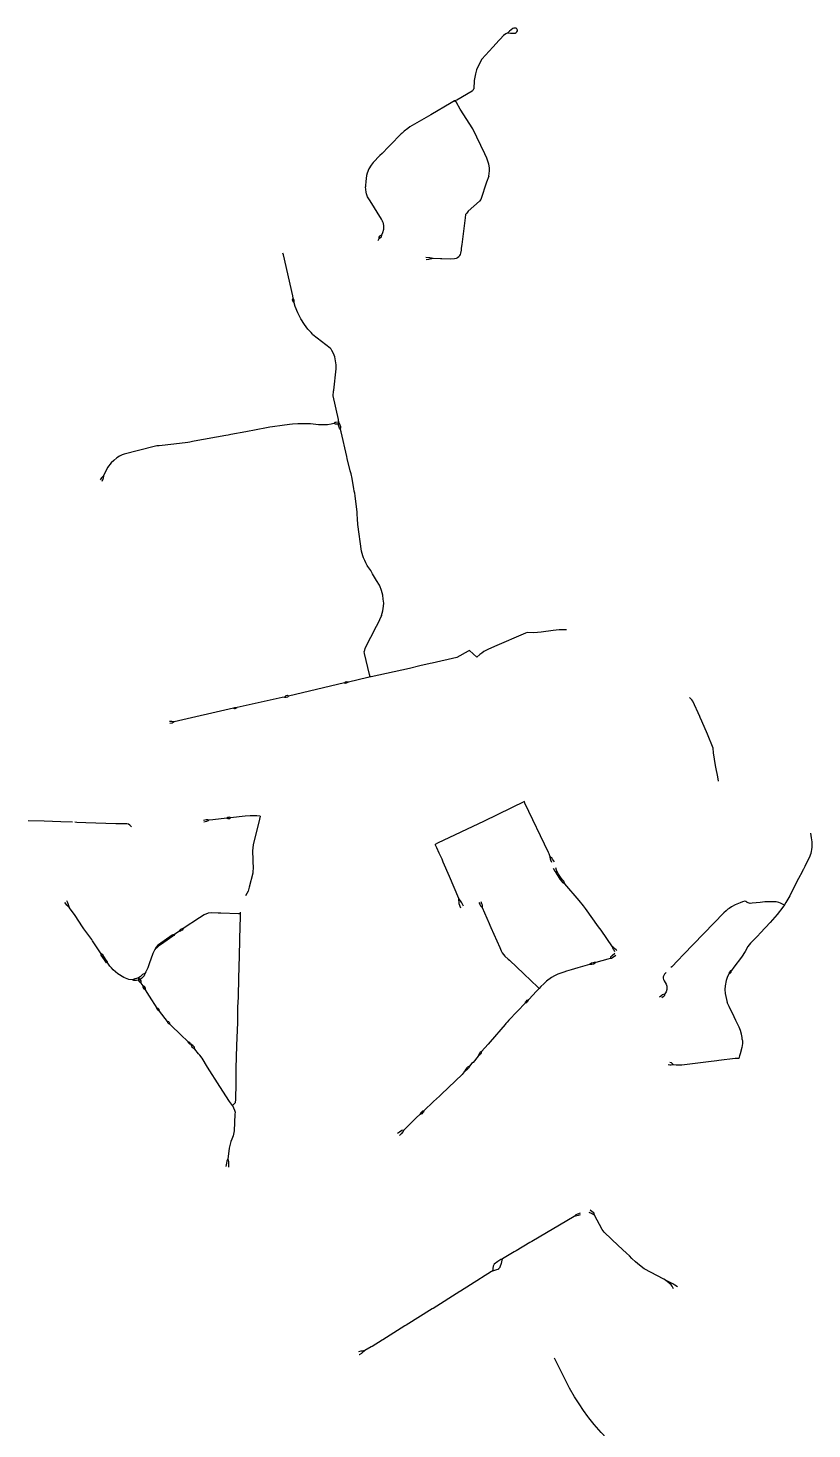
# Model space of a CAD drawing. Header units: inches. Extents: x 25491055 to 25513295, y 6670591 to 6686249.
# Drawn here: x 25495435 to 25498824, y 6677539 to 6683600 of the extents above; entities that cross this region are included whole.
import ezdxf

# ---------------------------------------------------------------- set-up
doc = ezdxf.new("R2010")
doc.units = ezdxf.units.IN
doc.header["$MEASUREMENT"] = 0

msp = doc.modelspace()

# ---------------------------------------------------------------- linework, layer by layer
for points in [[(25497509.6, 6683579.5), (25497499.8, 6683574.7), (25497489.7, 6683567.4), (25497476.1, 6683552.8)], [(25497548.4, 6683596.3), (25497544.6, 6683599.4), (25497540, 6683600.4), (25497534.6, 6683599.9), (25497531.2, 6683598.2), (25497516.6, 6683586.8), (25497509.6, 6683579.5)], [(25497509.6, 6683579.5), (25497521, 6683578.5), (25497533, 6683577.9), (25497540.2, 6683578.8), (25497544.8, 6683580.5), (25497548, 6683583.5), (25497550.4, 6683587.6), (25497550.2, 6683591.7), (25497548.4, 6683596.3)], [(25497471, 6683547.7), (25497444.1, 6683517.6), (25497396.2, 6683465.1), (25497382.9, 6683440.5), (25497373.8, 6683419.5), (25497369, 6683402.5), (25497364, 6683374)], [(25497476.1, 6683552.8), (25497471, 6683547.7)], [(25497359.2, 6683333.1), (25497357.3, 6683329.8), (25497354.4, 6683327.3), (25497288.3, 6683288.1), (25497279, 6683286)], [(25497364, 6683374), (25497361.4, 6683337.7), (25497359.8, 6683334), (25497359.2, 6683333.1)], [(25497263.8, 6683277), (25497175.6, 6683225.2)], [(25497279, 6683286), (25497263.8, 6683277)], [(25497358.2, 6683164.2), (25497302.7, 6683249.7), (25497286.4, 6683278.1), (25497279, 6683286)], [(25497175.6, 6683225.2), (25497085.7, 6683172.2), (25497076.3, 6683165.6), (25497061.4, 6683154.2), (25497052.3, 6683145.7)], [(25497048.5, 6683142.1), (25497000.5, 6683093.4)], [(25497052.3, 6683145.7), (25497048.5, 6683142.1)], [(25497427.5, 6682959.4), (25497429.3, 6682982.1), (25497429.1, 6682996), (25497427.4, 6683010.8), (25497424.6, 6683020.7), (25497418.1, 6683037.7), (25497409.5, 6683056.6), (25497358.2, 6683164.2)], [(25496993.6, 6683086.5), (25496965, 6683057.6)], [(25497000.5, 6683093.4), (25496993.6, 6683086.5)], [(25496955.9, 6683048.3), (25496927.1, 6683018.9), (25496917.7, 6683006.7), (25496908.3, 6682991), (25496900.8, 6682972.2), (25496897.7, 6682961.6), (25496894.5, 6682936.5), (25496892.9, 6682919.5)], [(25496965, 6683057.6), (25496955.9, 6683048.3)], [(25497427.5, 6682959.4), (25497416.3, 6682933.5), (25497391.7, 6682857.9), (25497387.1, 6682851.5), (25497337.8, 6682807.4), (25497332, 6682799.9), (25497326.3, 6682792.9)], [(25496892.9, 6682919.5), (25496893.3, 6682912.6)], [(25496895.1, 6682902.3), (25496893.3, 6682912.6)], [(25496897.2, 6682890.1), (25496895.1, 6682902.3)], [(25496965.3, 6682767.7), (25496962.3, 6682773.3), (25496913.7, 6682852.2), (25496902.7, 6682870.4), (25496898.3, 6682883.4), (25496897.2, 6682890.1)], [(25497324.4, 6682778.8), (25497309.7, 6682663.4)], [(25497326.3, 6682792.9), (25497324.4, 6682778.8)], [(25496968.9, 6682760.7), (25496970.4, 6682754), (25496971.9, 6682744.4), (25496971.1, 6682728.1), (25496967.4, 6682714), (25496962.2, 6682704.8)], [(25496968.9, 6682760.7), (25496966.7, 6682765.1), (25496965.3, 6682767.7)], [(25496951.8, 6682687.6), (25496951.8, 6682687.6), (25496947, 6682679.4)], [(25496951.9, 6682696), (25496951.8, 6682687.6)], [(25496959, 6682692.1), (25496951.8, 6682687.6)], [(25496962.2, 6682704.8), (25496954.5, 6682699.9), (25496951.9, 6682696)], [(25496962.2, 6682704.8), (25496961.3, 6682696.2), (25496959, 6682692.1)], [(25497309.7, 6682663.4), (25497307.6, 6682647.8)], [(25496538.5, 6682619.1), (25496536.8, 6682626.6)], [(25496580.4, 6682431.9), (25496579.1, 6682441.1), (25496538.5, 6682619.1)], [(25497167.9, 6682606.6), (25497154.9, 6682607.5)], [(25497167.5, 6682598.5), (25497156.2, 6682597)], [(25497186.2, 6682603.1), (25497167.5, 6682598.5)], [(25497186.2, 6682603.1), (25497171.1, 6682606.6), (25497167.9, 6682606.6)], [(25497223, 6682602.2), (25497218.1, 6682602.3), (25497186.2, 6682603.1)], [(25497306.7, 6682639), (25497304.7, 6682626.8), (25497302.9, 6682621.1), (25497300.2, 6682616.1), (25497296.5, 6682610.7), (25497291.1, 6682606.8), (25497285.7, 6682603.7), (25497277.7, 6682601.5), (25497262.5, 6682601), (25497223, 6682602.2)], [(25497307.6, 6682647.8), (25497306.7, 6682639)], [(25496579.6, 6682420.4), (25496578.6, 6682424.6), (25496580.4, 6682431.9)], [(25496585, 6682411.4), (25496580.6, 6682416.3), (25496579.6, 6682420.4)], [(25496585, 6682421.8), (25496584.1, 6682425.8), (25496580.4, 6682431.9)], [(25496585, 6682411.4), (25496585.9, 6682417.5), (25496585, 6682421.8)], [(25496649.3, 6682292.8), (25496644.8, 6682297.9), (25496629.3, 6682317.2), (25496613.8, 6682342.4), (25496600.5, 6682368.4), (25496590.2, 6682395.8), (25496585, 6682411.4)], [(25496658.1, 6682283.5), (25496649.3, 6682292.8)], [(25496664.2, 6682276.1), (25496658.1, 6682283.5)], [(25496740.3, 6682214.9), (25496666.3, 6682273.5), (25496664.2, 6682276.1)], [(25496756.2, 6682033.7), (25496766.4, 6682126.5), (25496766.4, 6682143.5), (25496764.6, 6682160.5), (25496761.1, 6682177.5), (25496755.7, 6682192.3), (25496748.4, 6682205.9), (25496745, 6682210.4), (25496740.3, 6682214.9)], [(25496777.3, 6681907.3), (25496754.4, 6682009), (25496755.5, 6682029.1)], [(25496755.5, 6682029.1), (25496756.2, 6682033.7)], [(25496465.3, 6681871), (25496376, 6681853.9)], [(25496480.4, 6681873.9), (25496465.3, 6681871)], [(25496491.6, 6681875.1), (25496480.4, 6681873.9)], [(25496564.6, 6681884.8), (25496533.9, 6681881), (25496491.6, 6681875.1)], [(25496577.9, 6681886.1), (25496564.6, 6681884.8)], [(25496756, 6681888.7), (25496745.6, 6681886.5), (25496728.6, 6681883.8), (25496711.2, 6681883), (25496690.6, 6681884.3), (25496655.9, 6681887.6), (25496631.9, 6681888), (25496601.6, 6681887.4), (25496577.9, 6681886.1)], [(25496766, 6681894), (25496761.5, 6681893.1), (25496756, 6681888.7)], [(25496767.7, 6681886.6), (25496763.7, 6681886.7), (25496756, 6681888.7)], [(25496778.2, 6681893.3), (25496771.1, 6681895.2), (25496766, 6681894)], [(25496775.1, 6681886.5), (25496767.7, 6681886.6)], [(25496775.1, 6681886.4), (25496778.2, 6681893.5)], [(25496779.5, 6681873.1), (25496775.1, 6681886.5)], [(25496778.2, 6681893.5), (25496777.3, 6681907.3)], [(25496786.3, 6681874.6), (25496783.2, 6681886.7), (25496778.2, 6681893.3)], [(25496785.9, 6681864.1), (25496780.8, 6681869.5), (25496779.5, 6681873.1)], [(25496785.9, 6681864.1), (25496787.1, 6681871.4), (25496786.3, 6681874.6)], [(25496788.5, 6681853.1), (25496785.9, 6681864.1)], [(25496134.2, 6681808.9), (25496125.3, 6681807.4), (25496064.8, 6681800.6), (25496001.7, 6681793.2)], [(25496146, 6681811.3), (25496134.2, 6681808.9)], [(25496152.9, 6681812.3), (25496146, 6681811.3)], [(25496290.3, 6681837.7), (25496152.9, 6681812.3)], [(25496299.5, 6681839.4), (25496290.3, 6681837.7)], [(25496310.7, 6681841.5), (25496299.5, 6681839.4)], [(25496376, 6681853.9), (25496310.7, 6681841.5)], [(25496812.8, 6681747.1), (25496788.5, 6681853.1)], [(25495833.5, 6681749.3), (25495830.5, 6681747.6), (25495818.7, 6681740.5), (25495805.1, 6681729.9), (25495793.4, 6681718.5), (25495778.2, 6681698.8), (25495761.1, 6681662.3)], [(25495841.4, 6681753.7), (25495833.5, 6681749.3)], [(25495849.9, 6681756.2), (25495841.4, 6681753.7)], [(25495980.6, 6681789.7), (25495849.9, 6681756.2)], [(25495991, 6681792.4), (25495980.6, 6681789.7)], [(25496001.7, 6681793.2), (25495991, 6681792.4)], [(25496814, 6681738.3), (25496812.8, 6681747.1)], [(25496831.3, 6681671.7), (25496828, 6681684), (25496814, 6681738.3)], [(25495751.9, 6681653.6), (25495746, 6681645.7)], [(25495761.1, 6681662.3), (25495752.9, 6681655), (25495751.9, 6681653.6)], [(25495758.7, 6681648.8), (25495754.3, 6681638.8)], [(25495761.1, 6681662.3), (25495759.7, 6681651.3), (25495758.7, 6681648.8)], [(25496833.2, 6681664.9), (25496831.3, 6681671.7)], [(25496834.3, 6681658.6), (25496833.2, 6681664.9)], [(25496845.3, 6681596.7), (25496842.7, 6681607.8), (25496834.3, 6681658.6)], [(25496847, 6681588.2), (25496845.3, 6681596.7)], [(25496848.5, 6681576.7), (25496847, 6681588.2)], [(25496859.7, 6681468.5), (25496858, 6681506), (25496848.5, 6681576.7)], [(25496860.1, 6681460.9), (25496859.7, 6681468.5)], [(25496881.7, 6681316.6), (25496875.6, 6681337.6), (25496860, 6681452.7), (25496860.1, 6681460.9)], [(25496885.6, 6681308.2), (25496881.7, 6681316.6)], [(25496890.1, 6681297.3), (25496885.6, 6681308.2)], [(25496972.3, 6681112.3), (25496970.6, 6681130), (25496968.5, 6681146.3), (25496963, 6681166.9), (25496955.5, 6681186.4), (25496954, 6681189.9), (25496941.6, 6681210.7), (25496924.2, 6681239.2), (25496916, 6681253.1), (25496904.1, 6681270.9), (25496901.5, 6681275.2), (25496895.4, 6681286.7), (25496890.1, 6681297.3)], [(25496963.1, 6681059), (25496968.8, 6681079.4), (25496971.3, 6681099.2), (25496972.3, 6681112.3)], [(25496945.7, 6681020.9), (25496940.2, 6681010.8)], [(25496963.1, 6681059), (25496945.7, 6681020.9)], [(25496940.2, 6681010.8), (25496891, 6680915.6), (25496887.2, 6680903.2)], [(25497585, 6680982.6), (25497451.2, 6680924.8)], [(25497592, 6680984.9), (25497585, 6680982.6)], [(25497755.3, 6680997), (25497730.6, 6680997.3), (25497705, 6680994.4), (25497653, 6680987.1), (25497621.5, 6680984.2), (25497592, 6680984.9)], [(25497762.9, 6680996.9), (25497755.3, 6680997)], [(25496889.2, 6680893.6), (25496887.2, 6680903.2)], [(25496910.2, 6680802.7), (25496889.2, 6680893.6)], [(25497337.4, 6680904.6), (25497287.9, 6680877.4), (25497182.1, 6680853.1)], [(25497343.4, 6680907.7), (25497337.4, 6680904.6)], [(25497374.6, 6680878.3), (25497343.4, 6680907.7)], [(25497451.2, 6680924.8), (25497422.8, 6680911.2), (25497405.2, 6680902.2), (25497395.9, 6680896.2), (25497387.9, 6680889.7), (25497374.6, 6680878.3)], [(25497172.7, 6680851.1), (25497129.2, 6680841.6), (25497084, 6680829.8), (25496918.7, 6680793.7)], [(25497182.1, 6680853.1), (25497172.7, 6680851.1)], [(25496808.4, 6680770.4), (25496805.6, 6680769.7), (25496802.9, 6680766.9)], [(25496820.7, 6680770.9), (25496811.6, 6680771.1), (25496808.4, 6680770.4)], [(25496820.7, 6680770.9), (25496812.8, 6680766.8), (25496809.5, 6680765.9)], [(25496903, 6680790.2), (25496820.7, 6680770.9)], [(25496913.4, 6680792.6), (25496903, 6680790.2)], [(25496913.4, 6680792.6), (25496910.2, 6680802.7)], [(25496918.7, 6680793.7), (25496913.4, 6680792.6)], [(25496561.3, 6680710.2), (25496557, 6680712.3), (25496548.6, 6680710.4), (25496543.5, 6680706)], [(25496543.5, 6680706), (25496550.8, 6680705.4), (25496558, 6680707.2), (25496561.3, 6680710.2)], [(25496802.9, 6680766.9), (25496561.3, 6680710.2)], [(25496809.5, 6680765.9), (25496806.3, 6680765.1), (25496802.9, 6680766.9)], [(25496323.4, 6680657.1), (25496065.7, 6680599.3)], [(25496323.4, 6680657.1), (25496326.1, 6680659.8), (25496328.7, 6680660.5)], [(25496323.4, 6680657.1), (25496326.8, 6680655.6), (25496329.7, 6680656.1)], [(25496328.7, 6680660.5), (25496332.1, 6680661.1), (25496339.3, 6680660.7)], [(25496329.7, 6680656.1), (25496333.5, 6680657.1), (25496339.3, 6680660.7)], [(25496533.9, 6680703.9), (25496339.3, 6680660.7)], [(25496543.5, 6680706), (25496533.9, 6680703.9)], [(25498304, 6680693.7), (25498299.2, 6680699.5), (25498293.7, 6680704.6)], [(25498308.3, 6680688.5), (25498304, 6680693.7)], [(25498338.8, 6680622.2), (25498308.3, 6680688.5)], [(25496054.1, 6680600), (25496046.7, 6680600.2)], [(25496055.6, 6680593), (25496048.2, 6680591.2)], [(25496065.7, 6680599.3), (25496055.6, 6680600), (25496054.1, 6680600)], [(25496065.7, 6680599.3), (25496057.4, 6680593.5), (25496055.6, 6680593)], [(25498340.8, 6680617.5), (25498338.8, 6680622.2)], [(25498347.9, 6680600.9), (25498340.8, 6680617.5)], [(25498372.3, 6680544.6), (25498347.9, 6680600.9)], [(25498397.1, 6680484.1), (25498372.3, 6680544.6)], [(25498398.4, 6680464.3), (25498397.1, 6680484.1)], [(25498407.3, 6680410.1), (25498398.4, 6680464.3)], [(25498408.5, 6680403), (25498407.3, 6680410.1)], [(25498416.6, 6680361.2), (25498408.5, 6680403)], [(25498420.1, 6680341.4), (25498416.6, 6680361.2)], [(25497580.4, 6680253.4), (25497406.5, 6680169.5)], [(25497583, 6680247.4), (25497580.4, 6680253.4)], [(25497684.9, 6680032.8), (25497583, 6680247.4)], [(25495504, 6680168.4), (25495434.6, 6680170.7)], [(25495576.3, 6680166.1), (25495504, 6680168.4)], [(25495627.3, 6680164.2), (25495576.3, 6680166.1)], [(25496204.7, 6680174), (25496193, 6680172.4)], [(25496206, 6680167.5), (25496194.4, 6680164.3)], [(25496216.6, 6680172.8), (25496212.2, 6680175), (25496204.7, 6680174)], [(25496216.6, 6680172.8), (25496213.7, 6680169.6), (25496206, 6680167.5)], [(25496294.5, 6680182.4), (25496233.5, 6680175.2), (25496216.6, 6680172.8)], [(25496302.3, 6680185.3), (25496298, 6680184.9), (25496294.5, 6680182.4)], [(25496294.5, 6680182.4), (25496298.3, 6680180.2), (25496302.9, 6680180.4)], [(25496310.1, 6680184), (25496307.1, 6680185.7), (25496302.3, 6680185.3)], [(25496302.9, 6680180.4), (25496307, 6680180.9), (25496310.1, 6680184)], [(25496406.3, 6680192), (25496394.6, 6680192), (25496373.9, 6680190.7), (25496310.1, 6680184)], [(25496435.7, 6680178), (25496408.3, 6680067), (25496405.3, 6680041), (25496407.4, 6679961.8), (25496407.1, 6679954.9)], [(25496423.7, 6680191.4), (25496406.3, 6680192)], [(25496438.6, 6680190.1), (25496423.7, 6680191.4)], [(25496438.6, 6680190.1), (25496435.7, 6680178)], [(25497406.5, 6680169.5), (25497205.6, 6680073.6)], [(25495645.1, 6680163.6), (25495637.1, 6680163.9)], [(25495685, 6680162), (25495645.1, 6680163.6)], [(25495814.7, 6680157.2), (25495685, 6680162)], [(25495823.7, 6680156.9), (25495814.7, 6680157.2)], [(25495835.2, 6680156.9), (25495823.7, 6680156.9)], [(25495839.5, 6680156.9), (25495835.2, 6680156.9)], [(25495875.1, 6680150.9), (25495868.6, 6680156.3), (25495862.3, 6680157), (25495839.5, 6680156.9)], [(25495881.6, 6680144.4), (25495875.1, 6680150.9)], [(25498816.8, 6680116.8), (25498820.9, 6680096.5), (25498822.9, 6680079.1), (25498823.8, 6680057.7)], [(25497205.6, 6680073.6), (25497195.1, 6680068.6)], [(25497201.6, 6680054.2), (25497195.1, 6680068.6)], [(25497212, 6680031), (25497201.6, 6680054.2)], [(25498821.9, 6680045.2), (25498821.1, 6680039.6), (25498818.6, 6680028.4), (25498811.7, 6680010.8), (25498805, 6679997.5), (25498792.8, 6679972.5), (25498786.7, 6679961.3)], [(25498823.8, 6680057.7), (25498821.9, 6680045.2)], [(25497224.7, 6680004.2), (25497212, 6680031)], [(25497229.4, 6679992), (25497224.7, 6680004.2)], [(25497256.3, 6679929.6), (25497229.4, 6679992)], [(25497687.6, 6680027.3), (25497684.9, 6680032.8)], [(25497692.7, 6680015.2), (25497687.6, 6680027.3)], [(25497695, 6680000.6), (25497693.4, 6680004.9), (25497692.7, 6680015.2)], [(25497702.5, 6680004.2), (25497700.1, 6680007.5), (25497692.7, 6680015.2)], [(25497699.2, 6679989.9), (25497695, 6680000.6)], [(25497710.4, 6679993.1), (25497702.5, 6680004.2)], [(25496407.1, 6679954.9), (25496405.9, 6679944), (25496390.7, 6679882.7)], [(25497297.3, 6679834.6), (25497256.3, 6679929.6)], [(25497704.7, 6679965.6), (25497711.7, 6679952.9)], [(25497711.7, 6679952.9), (25497713.1, 6679950.4), (25497734.2, 6679917.6), (25497742, 6679908.3)], [(25497719.3, 6679956.4), (25497715.9, 6679967.3)], [(25497747.3, 6679913), (25497739.2, 6679922.5), (25497725.6, 6679943.8), (25497719.3, 6679956.4)], [(25498785.6, 6679959.3), (25498781, 6679949.7), (25498765.6, 6679920.6)], [(25498786.7, 6679961.3), (25498785.6, 6679959.3)], [(25496390.7, 6679882.7), (25496385.6, 6679866.1), (25496380.2, 6679855.9)], [(25497742, 6679908.3), (25497745.9, 6679903.7), (25497755.2, 6679897.9)], [(25497755.2, 6679897.9), (25497750.9, 6679908.8), (25497747.3, 6679913)], [(25497823.7, 6679818), (25497816.7, 6679825.9), (25497755.2, 6679897.9)], [(25498760, 6679910.7), (25498727.6, 6679846.5), (25498710.6, 6679816.3)], [(25498765.6, 6679920.6), (25498760, 6679910.7)], [(25495598.9, 6679809.8), (25495593.5, 6679816.9)], [(25495613.8, 6679794.4), (25495601.9, 6679805.9), (25495598.9, 6679809.8)], [(25495606.3, 6679815.4), (25495602.2, 6679823.6)], [(25495613.8, 6679794.4), (25495608.6, 6679811), (25495606.3, 6679815.4)], [(25496380.2, 6679855.9), (25496375, 6679845.8)], [(25497310.4, 6679815.1), (25497297.3, 6679834.6)], [(25497298.6, 6679810.6), (25497297.3, 6679834.6)], [(25497305.1, 6679792.7), (25497298.6, 6679810.6)], [(25497316.6, 6679801.1), (25497310.4, 6679815.1)], [(25497383.5, 6679817.3), (25497387.5, 6679809.3)], [(25497387.5, 6679809.3), (25497391.1, 6679802.3), (25497397.9, 6679795.8)], [(25497392.2, 6679820.9), (25497395.3, 6679813)], [(25497395.3, 6679813), (25497397.7, 6679807.2), (25497397.9, 6679795.8)], [(25497830.9, 6679810), (25497823.7, 6679818)], [(25497836.6, 6679801.9), (25497830.9, 6679810)], [(25497901.6, 6679711.4), (25497844.8, 6679790.5), (25497836.6, 6679801.9)], [(25498543.9, 6679817.7), (25498542.3, 6679818.6), (25498537.6, 6679821.8), (25498533.9, 6679822.8), (25498523.6, 6679819.3), (25498513.4, 6679815.5), (25498498.5, 6679809.4), (25498491.5, 6679806.2), (25498476.1, 6679798.6), (25498465.2, 6679791.7), (25498459.7, 6679787.9), (25498452.4, 6679781.4), (25498442.8, 6679772.1), (25498268.4, 6679591.6), (25498244.4, 6679566.7)], [(25498699.8, 6679808.9), (25498693.6, 6679811.3), (25498687.3, 6679814.3), (25498681.1, 6679816.8), (25498675.3, 6679818.3), (25498668.4, 6679819.3), (25498657.6, 6679819.9), (25498646, 6679820.4), (25498632.5, 6679820), (25498620.1, 6679819.3), (25498599.4, 6679817.2), (25498565.7, 6679813.7), (25498557.1, 6679813.3), (25498553, 6679813.6), (25498547.8, 6679815.3), (25498543.9, 6679817.7)], [(25498705.1, 6679806.7), (25498698.6, 6679796.6), (25498673.7, 6679764.4), (25498643.6, 6679730.7), (25498601.1, 6679685.3)], [(25498705.1, 6679806.7), (25498699.8, 6679808.9)], [(25498710.6, 6679816.3), (25498705.1, 6679806.7)], [(25495638.1, 6679760.3), (25495613.8, 6679794.4)], [(25495670.5, 6679712.1), (25495638.1, 6679760.3)], [(25496176.3, 6679750.2), (25496104.7, 6679703.9)], [(25496256.9, 6679771.2), (25496228.8, 6679772), (25496213.9, 6679770.7), (25496196.7, 6679763.8), (25496176.3, 6679750.2)], [(25496263.2, 6679771), (25496256.9, 6679771.2)], [(25496268, 6679770.8), (25496263.2, 6679771)], [(25496344.5, 6679768.4), (25496268, 6679770.8)], [(25496351.2, 6679768.5), (25496344.5, 6679768.4)], [(25496352.3, 6679756.9), (25496349.3, 6679660.6)], [(25496351.5, 6679774.6), (25496351.2, 6679768.5)], [(25496351.2, 6679768.5), (25496352.3, 6679756.9)], [(25497397.9, 6679795.8), (25497428.3, 6679726.8)], [(25495676.2, 6679703.5), (25495670.5, 6679712.1)], [(25495680.8, 6679697.3), (25495676.2, 6679703.5)], [(25495714, 6679651.6), (25495710.6, 6679656.7), (25495680.8, 6679697.3)], [(25496086.8, 6679691.5), (25496067.3, 6679678.6)], [(25496094.3, 6679700.1), (25496090.7, 6679697.8), (25496086.8, 6679691.5)], [(25496097.3, 6679695.5), (25496094.3, 6679693.5), (25496086.8, 6679691.5)], [(25496104.7, 6679703.9), (25496097, 6679701.8), (25496094.3, 6679700.1)], [(25496104.7, 6679703.9), (25496100.7, 6679697.8), (25496097.3, 6679695.5)], [(25497428.3, 6679726.8), (25497431.8, 6679718.8)], [(25497431.8, 6679718.8), (25497436, 6679709.1)], [(25497436, 6679709.1), (25497473.7, 6679622.9), (25497480.8, 6679607.9)], [(25497906.6, 6679704.5), (25497901.6, 6679711.4)], [(25497911.9, 6679696.8), (25497906.6, 6679704.5)], [(25497960.9, 6679625.7), (25497911.9, 6679696.8)], [(25498601.1, 6679685.3), (25498587.9, 6679671.5)], [(25495751.2, 6679595.4), (25495714, 6679651.6)], [(25495989.7, 6679625.6), (25495987.4, 6679623), (25495986, 6679618)], [(25495993.3, 6679622.3), (25495990.9, 6679620.1), (25495986, 6679618)], [(25495998.1, 6679634.2), (25495994.2, 6679630.5), (25495989.7, 6679625.6)], [(25495999.1, 6679627.6), (25495993.3, 6679622.3)], [(25496008.2, 6679641.1), (25495998.1, 6679634.2)], [(25496004.9, 6679631.7), (25495998.1, 6679634.2)], [(25495998.1, 6679634.2), (25495999.1, 6679627.6)], [(25496004.9, 6679631.7), (25495999.1, 6679627.6)], [(25496011.5, 6679636), (25496004.9, 6679631.7)], [(25496057.9, 6679675.4), (25496008.2, 6679641.1)], [(25496060.6, 6679670.7), (25496011.5, 6679636)], [(25496067.3, 6679678.6), (25496060.8, 6679677.4), (25496057.9, 6679675.4)], [(25496067.3, 6679678.6), (25496064.7, 6679673.7), (25496060.6, 6679670.7)], [(25496348.9, 6679648), (25496346.1, 6679535)], [(25496349, 6679652.5), (25496348.9, 6679648)], [(25496349.3, 6679660.6), (25496349, 6679652.5)], [(25497965.6, 6679614.1), (25497962.3, 6679619.3), (25497960.9, 6679625.7)], [(25497970.8, 6679618.1), (25497965.8, 6679622.9), (25497960.9, 6679625.7)], [(25498562.5, 6679644.9), (25498558.2, 6679640.7), (25498546.5, 6679626), (25498534.8, 6679604.8), (25498519.4, 6679579.9), (25498486.4, 6679536.7), (25498475.9, 6679522.8)], [(25498570, 6679652.4), (25498562.5, 6679644.9)], [(25498587.9, 6679671.5), (25498570, 6679652.4)], [(25495770, 6679571.9), (25495757.9, 6679590.9), (25495751.2, 6679595.4)], [(25495765.4, 6679568.8), (25495751.4, 6679589.7), (25495751.2, 6679595.4)], [(25495779, 6679554.3), (25495773.6, 6679556.5), (25495765.4, 6679568.8)], [(25495779, 6679554.3), (25495777.7, 6679559.7), (25495770, 6679571.9)], [(25495986, 6679618), (25495982.8, 6679613.4), (25495974.7, 6679596.4), (25495958.9, 6679552.2)], [(25497480.8, 6679607.9), (25497484.9, 6679599.3)], [(25497484.9, 6679599.3), (25497496.1, 6679585.4), (25497511, 6679572.3)], [(25497511, 6679572.3), (25497516.7, 6679567.3)], [(25497516.7, 6679567.3), (25497578.7, 6679508)], [(25497950.7, 6679575.1), (25497941.1, 6679571.9), (25497889.3, 6679557.2)], [(25497960.7, 6679586.7), (25497953.4, 6679580.6), (25497950.7, 6679575.1)], [(25497965.1, 6679580.6), (25497956.9, 6679575.1), (25497950.7, 6679575.1)], [(25497971.3, 6679595.7), (25497960.7, 6679586.7)], [(25497976.5, 6679588.1), (25497965.1, 6679580.6)], [(25497972.2, 6679603), (25497968, 6679610.1), (25497965.6, 6679614.1)], [(25497979.7, 6679609.2), (25497977.2, 6679611.7), (25497970.8, 6679618.1)], [(25498244.4, 6679566.7), (25498217.7, 6679538.8)], [(25495795.2, 6679534), (25495788.2, 6679541.8), (25495779, 6679554.3)], [(25495886.2, 6679482.7), (25495870.3, 6679484.3), (25495848.8, 6679492.8), (25495823.2, 6679508.5), (25495802.2, 6679526.2), (25495795.2, 6679534)], [(25495939.3, 6679509.5), (25495928.8, 6679505.3), (25495918.9, 6679496)], [(25495939.3, 6679509.5), (25495937, 6679500), (25495924.5, 6679487.5)], [(25495958.9, 6679552.2), (25495952.2, 6679534.5), (25495944, 6679516.9), (25495939.3, 6679509.5)], [(25496346.1, 6679535), (25496345.1, 6679492.4)], [(25497578.7, 6679508), (25497638.3, 6679451.1)], [(25497711.3, 6679499.1), (25497697.8, 6679492), (25497676.8, 6679477.3), (25497664.6, 6679465.8), (25497652.3, 6679453.5)], [(25497773.2, 6679522.6), (25497763.3, 6679519.7), (25497751.1, 6679516.1), (25497724.8, 6679506.2), (25497711.3, 6679499.1)], [(25497862.1, 6679549.1), (25497811.9, 6679534.1), (25497782.8, 6679525.5), (25497773.2, 6679522.6)], [(25497877.3, 6679556.2), (25497870, 6679554.1), (25497862.1, 6679549.1)], [(25497879, 6679550.7), (25497872.3, 6679548.8), (25497862.1, 6679549.1)], [(25497889.3, 6679557.2), (25497882.2, 6679557.4), (25497877.3, 6679556.2)], [(25497889.3, 6679557.2), (25497882.5, 6679551.6), (25497879, 6679550.7)], [(25498182.2, 6679498.3), (25498181, 6679495.1), (25498181, 6679490.2), (25498182.4, 6679483.6), (25498184.9, 6679477.5), (25498193, 6679463), (25498195.9, 6679455.5), (25498197, 6679448), (25498195.9, 6679439.9), (25498193.3, 6679431.2), (25498187.7, 6679422.3)], [(25498194.1, 6679514.3), (25498186.9, 6679506.9), (25498182.2, 6679498.3)], [(25498217.7, 6679538.8), (25498214.2, 6679535.2)], [(25498464.4, 6679507.5), (25498459.2, 6679497.2), (25498452.6, 6679478.9), (25498448.2, 6679456.9), (25498447.5, 6679440.1), (25498448.9, 6679423.2), (25498457.5, 6679384.6)], [(25498468.5, 6679517.2), (25498466.3, 6679514.2), (25498464.4, 6679507.5)], [(25498472.4, 6679514.6), (25498470, 6679511.3), (25498464.4, 6679507.5)], [(25498475.9, 6679522.8), (25498471, 6679520.7), (25498468.5, 6679517.2)], [(25498475.9, 6679522.8), (25498473.8, 6679516.5), (25498472.4, 6679514.6)], [(25495902.9, 6679488.5), (25495896.5, 6679486.9), (25495886.2, 6679482.7)], [(25495903.9, 6679479.7), (25495892.7, 6679479.3), (25495886.2, 6679482.7)], [(25495911.8, 6679491), (25495902.9, 6679488.5)], [(25495912.9, 6679480.5), (25495903.9, 6679479.7)], [(25495918.9, 6679496), (25495911.8, 6679491)], [(25495911.8, 6679491), (25495912.9, 6679480.5)], [(25495920.1, 6679483.7), (25495911.8, 6679491)], [(25495920.1, 6679483.7), (25495912.9, 6679480.5)], [(25495917.4, 6679474.1), (25495912.9, 6679480.5)], [(25495924.4, 6679468.2), (25495918.4, 6679472.8), (25495917.4, 6679474.1)], [(25495924.5, 6679487.5), (25495920.1, 6679483.7)], [(25495923, 6679477.7), (25495920.1, 6679483.7)], [(25495924.4, 6679468.2), (25495923.8, 6679475.9), (25495923, 6679477.7)], [(25495932, 6679456.2), (25495924.4, 6679468.2)], [(25495936.8, 6679443.4), (25495932.9, 6679450), (25495932, 6679456.2)], [(25495942.4, 6679446.5), (25495937.9, 6679453.5), (25495932, 6679456.2)], [(25495942.7, 6679439.4), (25495937.2, 6679442.7), (25495936.8, 6679443.4)], [(25495942.7, 6679439.4), (25495942.4, 6679446.5)], [(25495960.3, 6679411.3), (25495942.7, 6679439.4)], [(25496345.1, 6679492.4), (25496343.1, 6679406.9), (25496340.8, 6679363.8)], [(25497644.3, 6679445.5), (25497633.6, 6679434)], [(25497638.3, 6679451.1), (25497644.2, 6679445.4)], [(25497652.3, 6679453.5), (25497644.3, 6679445.5)], [(25495992.6, 6679360.1), (25495960.3, 6679411.3)], [(25497585, 6679382.4), (25497513.7, 6679307.8)], [(25497585, 6679382.4), (25497585.9, 6679387.3), (25497589, 6679390.7)], [(25497585, 6679382.4), (25497590.5, 6679384.2), (25497593.1, 6679386.9)], [(25497589, 6679390.7), (25497592.1, 6679393.9), (25497599.1, 6679396.8)], [(25497593.1, 6679386.9), (25497595.9, 6679390), (25497599.1, 6679396.8)], [(25497633.6, 6679434), (25497599.1, 6679396.8)], [(25498164.3, 6679409.5), (25498174.9, 6679416.7)], [(25498174.9, 6679416.7), (25498177.9, 6679418.8), (25498187.7, 6679422.3)], [(25498180.8, 6679409.3), (25498174.9, 6679404.4)], [(25498187.7, 6679422.3), (25498184.3, 6679412.2), (25498180.8, 6679409.3)], [(25498466.1, 6679366.6), (25498457.5, 6679384.6)], [(25495991.4, 6679357.2), (25495992.6, 6679360.1)], [(25495995.1, 6679352.5), (25495991.4, 6679357.2)], [(25495999.6, 6679355.7), (25495997.2, 6679358.7), (25495992.6, 6679360.1)], [(25496003.4, 6679346.5), (25495996.7, 6679350.3), (25495995.1, 6679352.5)], [(25496003.4, 6679346.5), (25496001, 6679354), (25495999.6, 6679355.7)], [(25496038.1, 6679302.6), (25496003.4, 6679346.5)], [(25496340.4, 6679323.4), (25496339.5, 6679297.2)], [(25496340.7, 6679348.8), (25496340.4, 6679323.4)], [(25496340.8, 6679363.8), (25496340.7, 6679348.8)], [(25498487.7, 6679322.4), (25498466.1, 6679366.6)], [(25498514.4, 6679263.6), (25498509, 6679278), (25498495.3, 6679306.5), (25498487.7, 6679322.4)], [(25496045.1, 6679298), (25496043.2, 6679300.2), (25496038.1, 6679302.6)], [(25496041, 6679294.6), (25496038.9, 6679297), (25496038.1, 6679302.6)], [(25496049.3, 6679288.9), (25496043.7, 6679291.4), (25496041, 6679294.6)], [(25496049.3, 6679288.9), (25496047.6, 6679295.2), (25496045.1, 6679298)], [(25496051.9, 6679286.5), (25496049.3, 6679288.9)], [(25496125.8, 6679215.4), (25496095.7, 6679244.2), (25496051.9, 6679286.5)], [(25496339.5, 6679297.2), (25496336.5, 6679198.4)], [(25497497.4, 6679289.7), (25497432.1, 6679213.9)], [(25497500.1, 6679292.9), (25497497.4, 6679289.7)], [(25497506.2, 6679299.9), (25497500.1, 6679292.9)], [(25497513.7, 6679307.8), (25497506.2, 6679299.9)], [(25498521.4, 6679232.2), (25498518.8, 6679247.4), (25498514.4, 6679263.6)], [(25496125.8, 6679215.4), (25496129.8, 6679214.4), (25496132.8, 6679211.9)], [(25496125.8, 6679215.4), (25496126.8, 6679211.3), (25496129.2, 6679208.5)], [(25496129.2, 6679208.5), (25496132.2, 6679205.3), (25496139.3, 6679202.2)], [(25496132.8, 6679211.9), (25496136.8, 6679208.6), (25496139.3, 6679202.2)], [(25496150.4, 6679194.8), (25496147.4, 6679198.3), (25496139.3, 6679202.2)], [(25496145.9, 6679189.9), (25496142.4, 6679193.4), (25496139.3, 6679202.2)], [(25496156.2, 6679182.4), (25496153.9, 6679190.8), (25496150.4, 6679194.8)], [(25496336.5, 6679198.4), (25496333.4, 6679099.1)], [(25497424, 6679204.6), (25497395.5, 6679171.7)], [(25497432.1, 6679213.9), (25497424, 6679204.6)], [(25498522.9, 6679217.7), (25498523.3, 6679207.5), (25498521, 6679190.3), (25498513.8, 6679162.9), (25498511.2, 6679154.1)], [(25498522.4, 6679224.3), (25498521.4, 6679232.2)], [(25498522.4, 6679224.3), (25498522.9, 6679217.7)], [(25496156.2, 6679182.4), (25496148.8, 6679186.9), (25496145.9, 6679189.9)], [(25496176.9, 6679156.8), (25496172.3, 6679162.8), (25496156.2, 6679182.4)], [(25496210.9, 6679104.1), (25496186.8, 6679143.9), (25496176.9, 6679156.8)], [(25497380.9, 6679151.7), (25497358.7, 6679125.2), (25497351.7, 6679119.8), (25497344.2, 6679110.7)], [(25497387.3, 6679166.2), (25497384.5, 6679162.4), (25497380.9, 6679151.7)], [(25497391.5, 6679162.5), (25497389.2, 6679159.6), (25497380.9, 6679151.7)], [(25497395.5, 6679171.7), (25497389.2, 6679168.8), (25497387.3, 6679166.2)], [(25497395.5, 6679171.7), (25497394.2, 6679166), (25497391.5, 6679162.5)], [(25498496.5, 6679142.3), (25498492.3, 6679142.3), (25498420.9, 6679133.7)], [(25498507.7, 6679141.6), (25498496.5, 6679142.3)], [(25498511.2, 6679154.1), (25498507.7, 6679141.6)], [(25496317.9, 6678938), (25496305, 6678956), (25496264.2, 6679021.2), (25496210.9, 6679104.1)], [(25496333.4, 6679099.1), (25496332.7, 6679033.8)], [(25497320.1, 6679084.1), (25497311.3, 6679072.7), (25497221.9, 6678988.4)], [(25497331.4, 6679101), (25497327.5, 6679096.6), (25497320.1, 6679084.1)], [(25497336, 6679097), (25497332, 6679092.6), (25497320.1, 6679084.1)], [(25497344.2, 6679110.7), (25497334.1, 6679104.3), (25497331.4, 6679101)], [(25497344.2, 6679110.7), (25497339.1, 6679100.5), (25497336, 6679097)], [(25498209.6, 6679113.4), (25498201.5, 6679114.3)], [(25498214.6, 6679123.3), (25498209.2, 6679125.1)], [(25498225, 6679115.1), (25498214.8, 6679112.8), (25498209.6, 6679113.4)], [(25498225, 6679115.1), (25498216.1, 6679122.7), (25498214.6, 6679123.3)], [(25498261.3, 6679113.9), (25498237.1, 6679113.3), (25498225, 6679115.1)], [(25498365.2, 6679126.6), (25498261.3, 6679113.9)], [(25498377.1, 6679128.2), (25498365.2, 6679126.6)], [(25498412.1, 6679132.5), (25498377.1, 6679128.2)], [(25498420.9, 6679133.7), (25498412.1, 6679132.5)], [(25496332.7, 6679033.8), (25496331.9, 6678965.4), (25496329.5, 6678950.9), (25496323.9, 6678944.6)], [(25497187.9, 6678955.5), (25497145.2, 6678915.5)], [(25497212.9, 6678979.7), (25497187.9, 6678955.5)], [(25497221.9, 6678988.4), (25497212.9, 6678979.7)], [(25496317.9, 6678938), (25496327.7, 6678918.5), (25496329.6, 6678910.3), (25496329.3, 6678901), (25496325.3, 6678829.2), (25496321.1, 6678808.1), (25496315.3, 6678793.2)], [(25496323.9, 6678944.6), (25496317.9, 6678938)], [(25497128.4, 6678900.1), (25497114.6, 6678887.3)], [(25497135.6, 6678910.5), (25497132.6, 6678907.7), (25497128.4, 6678900.1)], [(25497140.1, 6678906.3), (25497136.9, 6678903.3), (25497128.4, 6678900.1)], [(25497145.2, 6678915.5), (25497139.8, 6678914.6), (25497135.6, 6678910.5)], [(25497145.2, 6678915.5), (25497143.9, 6678910.1), (25497140.1, 6678906.3)], [(25497058.8, 6678832.4), (25497050.5, 6678830.5), (25497040.2, 6678823.6)], [(25497058.8, 6678832.4), (25497056.8, 6678826), (25497047.1, 6678816.2)], [(25497114.6, 6678887.3), (25497058.8, 6678832.4), (25497058.8, 6678832.4)], [(25496315.3, 6678793.2), (25496311.1, 6678782.3), (25496303.7, 6678753.9), (25496300.8, 6678729.9), (25496298.7, 6678708.1)], [(25497040.2, 6678823.6), (25497031.3, 6678817.7)], [(25497047.1, 6678816.2), (25497039.9, 6678808.9)], [(25496292.3, 6678689.7), (25496290, 6678674.1)], [(25496298.7, 6678708.1), (25496293.6, 6678698.5), (25496292.3, 6678689.7)], [(25496298.7, 6678708.1), (25496301.7, 6678696.8), (25496301.8, 6678688.7)], [(25496301.8, 6678688.7), (25496302, 6678672.4)], [(25497810.6, 6678468.4), (25497803.4, 6678465.1), (25497795.9, 6678457.9)], [(25497821, 6678473.1), (25497810.6, 6678468.4)], [(25497870.6, 6678471), (25497861.3, 6678475.7)], [(25497874, 6678479.1), (25497865.3, 6678486.3)], [(25497883.7, 6678464.5), (25497870.6, 6678471)], [(25497883.7, 6678464.5), (25497880.2, 6678473.9), (25497874, 6678479.1)], [(25497795.9, 6678457.9), (25497612.2, 6678350.2)], [(25497812.7, 6678462.4), (25497795.9, 6678457.9)], [(25497822.4, 6678465.1), (25497812.7, 6678462.4)], [(25497926.9, 6678388.8), (25497925.3, 6678390.3), (25497917, 6678402.2), (25497883.7, 6678464.5)], [(25497612.2, 6678350.2), (25497604.7, 6678345.8)], [(25497985.8, 6678333.2), (25497926.9, 6678388.8)], [(25497536.7, 6678305.2), (25497485.6, 6678275.1)], [(25497544.4, 6678309.7), (25497536.7, 6678305.2)], [(25497604.7, 6678345.8), (25497544.4, 6678309.7)], [(25498021.4, 6678299.6), (25497985.8, 6678333.2)], [(25498034.7, 6678288.5), (25498021.4, 6678299.6)], [(25498044.8, 6678277.2), (25498034.7, 6678288.5)], [(25497445.1, 6678242.9), (25497442.9, 6678222.6)], [(25497460.6, 6678227.8), (25497442.9, 6678222.6)], [(25497450.4, 6678252.7), (25497445.1, 6678242.9)], [(25497485.6, 6678275.1), (25497479.3, 6678272.8), (25497465.4, 6678263.6), (25497450.4, 6678252.7)], [(25497480.2, 6678254.8), (25497475, 6678239.2), (25497474.1, 6678237.4), (25497473.2, 6678235.7), (25497472.1, 6678234.3), (25497469.3, 6678231.8), (25497468.1, 6678230.9), (25497465.1, 6678229.6), (25497460.6, 6678227.8)], [(25497485.6, 6678275.1), (25497483, 6678269.4), (25497480.2, 6678254.8)], [(25498182.7, 6678187), (25498098.3, 6678232.6), (25498077.7, 6678247.3), (25498060.9, 6678262.8), (25498044.8, 6678277.2)], [(25497391.2, 6678190.2), (25497304.6, 6678135.9)], [(25497395.2, 6678192.6), (25497391.2, 6678190.2)], [(25497439, 6678220.1), (25497395.2, 6678192.6)], [(25497442.9, 6678222.6), (25497439, 6678220.1)], [(25498190.7, 6678183.2), (25498182.7, 6678187)], [(25498220.1, 6678157.3), (25498215, 6678163.5), (25498190.7, 6678183.2)], [(25498231.2, 6678161.2), (25498222.4, 6678166.7), (25498190.7, 6678183.2)], [(25497301.6, 6678134), (25497186.2, 6678061)], [(25497304.6, 6678135.9), (25497301.6, 6678134)], [(25498225.6, 6678146), (25498220.1, 6678157.3)], [(25498242.8, 6678153.9), (25498231.2, 6678161.2)], [(25497182.4, 6678058.6), (25497069.4, 6677988.6)], [(25497186.2, 6678061), (25497182.4, 6678058.6)], [(25497063.6, 6677985.1), (25496969.1, 6677925.2)], [(25497069.4, 6677988.6), (25497063.6, 6677985.1)], [(25496966.2, 6677923.5), (25496922.9, 6677896.7)], [(25496969.1, 6677925.2), (25496966.2, 6677923.5)], [(25496873.9, 6677875.3), (25496863.6, 6677872.8)], [(25496876.6, 6677866.3), (25496866.7, 6677859.7)], [(25496890.6, 6677878.7), (25496878.2, 6677876.4), (25496873.9, 6677875.3)], [(25496890.6, 6677878.7), (25496879.5, 6677868.3), (25496876.6, 6677866.3)], [(25496918.7, 6677894.1), (25496890.6, 6677878.7)], [(25496922.9, 6677896.7), (25496918.7, 6677894.1)], [(25496867.7, 6677860.3), (25496866.7, 6677859.7)], [(25497715, 6677837.5), (25497711, 6677845.9)], [(25497760.1, 6677747.7), (25497715, 6677837.5)], [(25497855.1, 6677593), (25497836.8, 6677618.5), (25497816.8, 6677647.5), (25497797.5, 6677678), (25497776, 6677716), (25497760.1, 6677747.7)], [(25497935.1, 6677499.8), (25497911.8, 6677524.2), (25497882.3, 6677557.9), (25497859.5, 6677586.8), (25497855.1, 6677593)]]:
    msp.add_lwpolyline(points)

doc.saveas('drawing.dxf')
